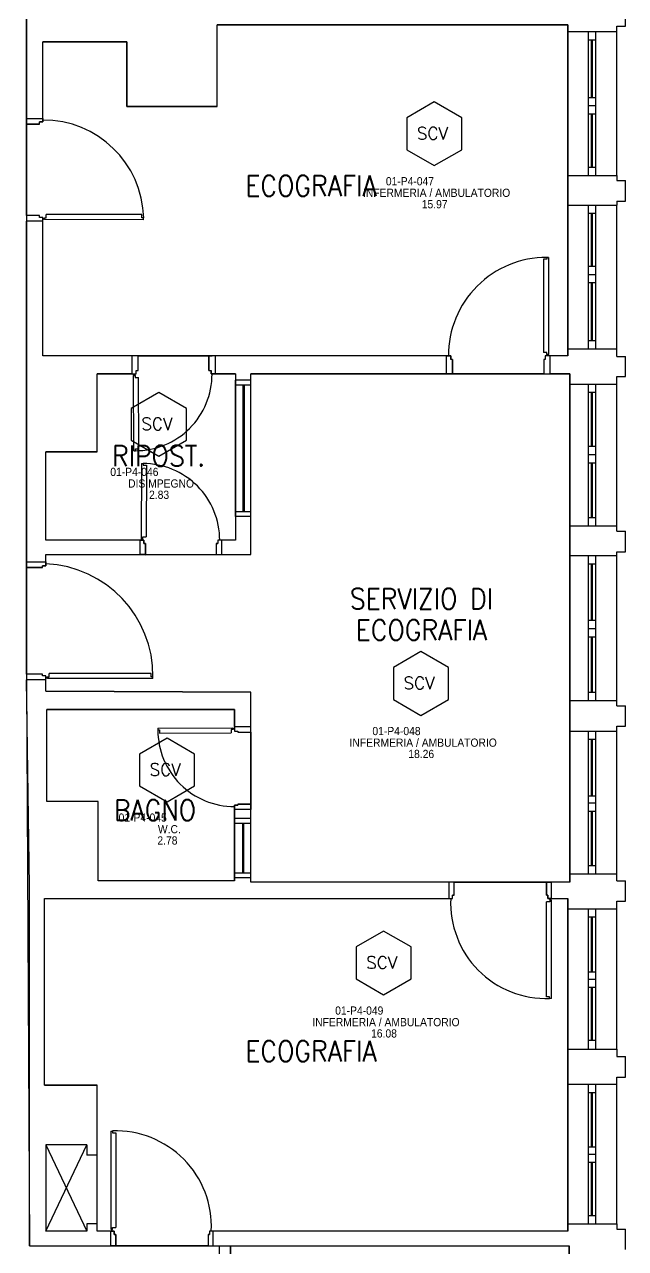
# Model space of a CAD drawing. Header units: inches. Extents: x 16420 to 16611, y 92341 to 92416.
# Drawn here: x 16565.45 to 16571.31, y 92376.21 to 92388.13 of the extents above; entities that cross this region are included whole.
import ezdxf
from ezdxf.enums import TextEntityAlignment as Align

# ---------------------------------------------------------------- set-up
doc = ezdxf.new("R2010")
doc.units = ezdxf.units.IN
doc.header["$LTSCALE"] = 50
doc.header["$MEASUREMENT"] = 0
doc.linetypes.add('NASCOSTA2', pattern=[0.1875, 0.125, -0.0625])
for name, color, linetype in [('A-LOCALI', 7, 'Continuous'), ('AA-CodiceVano', 7, 'Continuous'), ('GMM_DEST.USO', 50, 'Continuous'), ('PIANTA', 7, 'Continuous'), ('RM', 191, 'Continuous')]:
    doc.layers.add(name, color=color, linetype=linetype)
doc.styles.add('ARIAL', font='arial.ttf')
doc.styles.add('ARTECO', font='romans.shx', dxfattribs={"width": 0.9})
doc.styles.get("Standard").update_dxf_attribs({"font": 'txt.shx'})

# ---------------------------------------------------------------- blocks, each defined once
blk = doc.blocks.new('MFM_COD_VANO')
at = {"layer": 'A-LOCALI'}
for p, q in [((0, 0.621), (-0.269, 0.466)), ((0.269, 0.466), (0, 0.621)), ((-0.269, 0.466), (-0.269, 0.155)), ((0.269, 0.155), (0.269, 0.466)), ((-0.269, 0.155), (0, 0)), ((0, 0), (0.269, 0.155))]:
    blk.add_line(p, q, dxfattribs=at)
blk.add_text('SCV', height=0.12, dxfattribs=at).set_placement((-0.17, 0.255))
at = {"layer": 'A-LOCALI', "flags": 9}
for tag in ['MFM_NAME', 'MFM_COD_COMPLESSO', 'MFM_COD_EDIFICIO', 'MFM_COD_PIANO', 'MFM_COD_MACROAREA', 'MFM_ZONA', 'MFM_REPARTO']:
    blk.add_attdef(tag, (-0.084, 0.188), '', height=0.005, dxfattribs=at)
blk.add_attdef('MFM_ALTEZZA', text='', height=0.005, dxfattribs=at).set_placement((-0.057, 0.188), align=Align.CENTER)
at = {"layer": 'A-LOCALI', "style": 'ARIAL', "width": 0.9, "flags": 8}
for tag, p in [('MFM_COD_UT', (-0.026, -0.078)), ('MFM_DESTINAZIONE_USO', (0.023, -0.306)), ('MFM_SUPERFICIE', (0.004, -0.416))]:
    blk.add_attdef(tag, text='', height=0.08, dxfattribs=at).set_placement(p, align=Align.CENTER)
at = {"layer": 'A-LOCALI', "style": 'ARIAL', "width": 0.9}
for tag, p, height, flags in [('MFM_COD_LOCALE', (-0.472, -0.192), 0.08, 8), ('MFM_COD_SCHEDA', (-0.275, -0.483), 0.04, 9)]:
    blk.add_attdef(tag, p, '', height=height, dxfattribs=dict(at, flags=flags))

msp = doc.modelspace()

# ---------------------------------------------------------------- linework, layer by layer
at = {"layer": 'PIANTA', "color": 0}
for p, q in [((16565.469, 92387.218), (16565.47, 92390.153)), ((16571.31, 92388.116), (16571.31, 92388.316)), ((16570.748, 92388.128), (16567.328, 92388.128)), ((16567.328, 92387.333), (16567.328, 92388.128)), ((16570.748, 92388.063), (16570.748, 92388.128)), ((16570.748, 92388.063), (16571.224, 92388.063)), ((16570.748, 92386.663), (16570.748, 92388.063)), ((16570.949, 92386.663), (16570.949, 92388.063)), ((16571.019, 92386.663), (16571.019, 92388.063)), ((16571.224, 92388.063), (16571.224, 92388.116)), ((16571.224, 92388.116), (16571.31, 92388.116)), ((16571.224, 92386.663), (16571.224, 92388.063)), ((16566.448, 92387.963), (16565.628, 92387.963)), ((16565.628, 92387.218), (16565.628, 92387.963)), ((16566.448, 92387.333), (16566.448, 92387.963)), ((16570.949, 92387.983), (16571.019, 92387.983)), ((16570.979, 92387.423), (16570.979, 92387.983)), ((16570.989, 92387.423), (16570.989, 92387.983)), ((16567.328, 92387.333), (16566.448, 92387.333)), ((16570.949, 92387.423), (16571.019, 92387.423)), ((16570.949, 92387.343), (16571.019, 92387.343)), ((16565.469, 92387.218), (16565.628, 92387.218)), ((16565.469, 92387.163), (16565.469, 92387.218)), ((16565.628, 92387.218), (16565.628, 92387.183)), ((16570.949, 92387.263), (16571.019, 92387.263)), ((16570.979, 92386.743), (16570.979, 92387.263)), ((16570.989, 92386.743), (16570.989, 92387.263)), ((16565.596, 92387.163), (16565.469, 92387.163)), ((16565.628, 92387.183), (16565.596, 92387.183)), ((16565.596, 92387.163), (16565.596, 92387.183)), ((16570.949, 92386.743), (16571.019, 92386.743)), ((16570.748, 92386.663), (16571.224, 92386.663)), ((16570.748, 92386.373), (16570.748, 92386.663)), ((16571.224, 92386.663), (16571.224, 92386.612)), ((16571.224, 92386.612), (16571.224, 92386.612)), ((16571.224, 92386.612), (16571.31, 92386.612)), ((16571.31, 92386.412), (16571.31, 92386.612)), ((16570.748, 92386.373), (16571.224, 92386.373)), ((16570.748, 92384.973), (16570.748, 92386.373)), ((16570.949, 92384.973), (16570.949, 92386.373)), ((16571.019, 92384.973), (16571.019, 92386.373)), ((16571.224, 92386.412), (16571.31, 92386.412)), ((16571.224, 92386.412), (16571.224, 92386.373)), ((16571.224, 92386.373), (16571.224, 92386.373)), ((16571.224, 92384.973), (16571.224, 92386.373)), ((16565.596, 92386.273), (16565.469, 92386.273)), ((16565.469, 92386.273), (16565.469, 92386.218)), ((16565.596, 92386.253), (16565.596, 92386.273)), ((16565.628, 92386.253), (16565.596, 92386.253)), ((16565.628, 92386.218), (16565.628, 92386.253)), ((16566.595, 92386.28), (16565.661, 92386.281)), ((16565.661, 92386.248), (16565.661, 92386.281)), ((16566.595, 92386.248), (16566.595, 92386.28)), ((16570.949, 92386.293), (16571.019, 92386.293)), ((16570.979, 92385.778), (16570.979, 92386.293)), ((16570.989, 92385.778), (16570.989, 92386.293)), ((16565.469, 92382.898), (16565.469, 92386.218)), ((16565.628, 92386.218), (16565.469, 92386.218)), ((16565.628, 92384.903), (16565.628, 92386.218)), ((16565.645, 92386.248), (16565.661, 92386.248)), ((16565.645, 92386.232), (16565.645, 92386.248)), ((16566.611, 92386.231), (16565.645, 92386.232)), ((16566.611, 92386.248), (16566.595, 92386.248)), ((16566.611, 92386.231), (16566.611, 92386.248)), ((16570.511, 92385.848), (16570.51, 92384.936)), ((16570.543, 92385.848), (16570.511, 92385.848)), ((16570.56, 92385.864), (16570.543, 92385.864)), ((16570.543, 92385.864), (16570.543, 92385.848)), ((16570.56, 92385.864), (16570.559, 92384.919)), ((16570.949, 92385.778), (16571.019, 92385.778)), ((16570.949, 92385.698), (16571.019, 92385.698)), ((16570.949, 92385.618), (16571.019, 92385.618)), ((16570.979, 92385.053), (16570.979, 92385.618)), ((16570.989, 92385.053), (16570.989, 92385.618)), ((16570.748, 92384.973), (16571.224, 92384.973)), ((16570.748, 92384.903), (16570.748, 92384.973)), ((16570.949, 92385.053), (16571.019, 92385.053)), ((16571.224, 92384.897), (16571.224, 92384.973)), ((16566.498, 92384.903), (16565.628, 92384.903)), ((16566.558, 92384.903), (16566.498, 92384.903)), ((16566.498, 92384.728), (16566.498, 92384.903)), ((16566.558, 92384.761), (16566.558, 92384.903)), ((16567.248, 92384.903), (16567.278, 92384.903)), ((16567.248, 92384.761), (16567.248, 92384.903)), ((16569.563, 92384.903), (16567.278, 92384.903)), ((16567.308, 92384.903), (16567.308, 92384.728)), ((16569.563, 92384.728), (16569.563, 92384.903)), ((16569.563, 92384.903), (16569.608, 92384.903)), ((16569.608, 92384.903), (16569.608, 92384.87)), ((16569.623, 92384.87), (16569.608, 92384.87)), ((16569.623, 92384.87), (16569.623, 92384.728)), ((16570.543, 92384.936), (16570.51, 92384.936)), ((16570.513, 92384.87), (16570.513, 92384.728)), ((16570.528, 92384.87), (16570.513, 92384.87)), ((16570.528, 92384.903), (16570.528, 92384.87)), ((16570.573, 92384.903), (16570.528, 92384.903)), ((16570.543, 92384.919), (16570.543, 92384.936)), ((16570.559, 92384.919), (16570.543, 92384.919)), ((16570.748, 92384.903), (16570.573, 92384.903)), ((16570.573, 92384.903), (16570.573, 92384.728)), ((16571.224, 92384.897), (16571.31, 92384.897)), ((16571.31, 92384.702), (16571.31, 92384.897)), ((16566.158, 92383.968), (16566.158, 92384.728)), ((16566.498, 92384.728), (16566.158, 92384.728)), ((16566.498, 92384.728), (16566.538, 92384.728)), ((16566.514, 92383.98), (16566.512, 92384.712)), ((16566.512, 92384.712), (16566.528, 92384.712)), ((16566.528, 92384.712), (16566.528, 92384.695)), ((16566.538, 92384.728), (16566.538, 92384.761)), ((16566.538, 92384.761), (16566.558, 92384.761)), ((16567.248, 92384.761), (16567.268, 92384.761)), ((16567.268, 92384.728), (16567.268, 92384.761)), ((16567.308, 92384.728), (16567.268, 92384.728)), ((16567.508, 92384.728), (16567.308, 92384.728)), ((16567.508, 92384.728), (16567.508, 92384.668)), ((16567.658, 92384.668), (16567.658, 92384.728)), ((16569.563, 92384.728), (16567.658, 92384.728)), ((16569.623, 92384.728), (16569.563, 92384.728)), ((16570.513, 92384.728), (16570.573, 92384.728)), ((16570.768, 92384.728), (16570.573, 92384.728)), ((16570.768, 92384.628), (16570.768, 92384.728)), ((16571.224, 92384.702), (16571.31, 92384.702)), ((16571.224, 92384.628), (16571.224, 92384.702)), ((16566.528, 92384.695), (16566.561, 92384.695)), ((16566.563, 92383.997), (16566.561, 92384.695)), ((16567.658, 92384.668), (16567.508, 92384.668)), ((16567.508, 92383.338), (16567.508, 92384.668)), ((16567.658, 92384.618), (16567.508, 92384.618)), ((16567.583, 92383.388), (16567.583, 92384.618)), ((16567.593, 92383.388), (16567.593, 92384.618)), ((16567.658, 92383.338), (16567.658, 92384.668)), ((16570.768, 92384.628), (16571.224, 92384.628)), ((16570.768, 92383.248), (16570.768, 92384.628)), ((16570.949, 92383.248), (16570.949, 92384.629)), ((16571.019, 92383.248), (16571.019, 92384.629)), ((16571.224, 92384.628), (16571.224, 92384.628)), ((16571.224, 92383.248), (16571.224, 92384.628)), ((16570.949, 92384.549), (16571.019, 92384.549)), ((16570.979, 92384.023), (16570.979, 92384.549)), ((16570.989, 92384.023), (16570.989, 92384.549)), ((16566.531, 92383.997), (16566.563, 92383.997)), ((16566.531, 92383.98), (16566.531, 92383.997)), ((16570.949, 92384.023), (16571.019, 92384.023)), ((16565.658, 92383.108), (16565.658, 92383.968)), ((16566.158, 92383.968), (16565.658, 92383.968)), ((16566.514, 92383.98), (16566.531, 92383.98)), ((16570.949, 92383.943), (16571.019, 92383.943)), ((16566.589, 92383.856), (16566.587, 92383.124)), ((16566.589, 92383.856), (16566.606, 92383.856)), ((16566.606, 92383.856), (16566.606, 92383.839)), ((16566.606, 92383.839), (16566.638, 92383.839)), ((16566.638, 92383.839), (16566.636, 92383.141)), ((16570.949, 92383.863), (16571.019, 92383.863)), ((16570.979, 92383.328), (16570.979, 92383.863)), ((16570.989, 92383.328), (16570.989, 92383.863)), ((16567.508, 92383.388), (16567.658, 92383.388)), ((16567.658, 92383.338), (16567.508, 92383.338)), ((16567.508, 92383.338), (16567.508, 92383.108)), ((16567.658, 92382.968), (16567.658, 92383.338)), ((16570.949, 92383.328), (16571.019, 92383.328)), ((16570.768, 92383.248), (16571.224, 92383.248)), ((16570.768, 92382.958), (16570.768, 92383.248)), ((16571.224, 92383.195), (16571.224, 92383.248)), ((16571.224, 92383.195), (16571.31, 92383.195)), ((16571.224, 92383.195), (16571.224, 92383.195)), ((16571.31, 92382.995), (16571.31, 92383.195)), ((16566.573, 92383.108), (16565.658, 92383.108)), ((16566.573, 92383.108), (16566.613, 92383.108)), ((16566.573, 92383.108), (16566.573, 92382.968)), ((16566.587, 92383.124), (16566.603, 92383.124)), ((16566.603, 92383.141), (16566.636, 92383.141)), ((16566.603, 92383.124), (16566.603, 92383.141)), ((16566.613, 92383.108), (16566.613, 92383.075)), ((16566.613, 92383.075), (16566.628, 92383.075)), ((16566.628, 92383.075), (16566.628, 92382.968)), ((16567.318, 92383.075), (16567.333, 92383.075)), ((16567.318, 92383.075), (16567.318, 92382.968)), ((16567.333, 92383.108), (16567.333, 92383.075)), ((16567.373, 92383.108), (16567.333, 92383.108)), ((16567.508, 92383.108), (16567.373, 92383.108)), ((16567.373, 92382.968), (16567.373, 92383.108)), ((16565.658, 92382.968), (16566.573, 92382.968)), ((16565.658, 92382.898), (16565.658, 92382.968)), ((16566.628, 92382.968), (16566.573, 92382.968)), ((16567.318, 92382.968), (16567.373, 92382.968)), ((16567.373, 92382.968), (16567.658, 92382.968)), ((16570.768, 92382.958), (16571.224, 92382.958)), ((16570.768, 92381.548), (16570.768, 92382.958)), ((16570.949, 92381.548), (16570.949, 92382.959)), ((16571.019, 92381.548), (16571.019, 92382.959)), ((16571.224, 92382.995), (16571.31, 92382.995)), ((16571.224, 92382.959), (16571.224, 92382.995)), ((16571.224, 92381.495), (16571.224, 92382.959)), ((16571.224, 92382.958), (16571.224, 92382.958)), ((16565.469, 92382.898), (16565.658, 92382.898)), ((16565.469, 92382.843), (16565.469, 92382.898)), ((16565.625, 92382.843), (16565.469, 92382.843)), ((16565.658, 92382.858), (16565.625, 92382.858)), ((16565.625, 92382.843), (16565.625, 92382.858)), ((16565.658, 92382.898), (16565.658, 92382.858)), ((16565.658, 92382.898), (16565.658, 92382.898)), ((16570.949, 92382.879), (16571.019, 92382.879)), ((16570.979, 92382.328), (16570.979, 92382.879)), ((16570.989, 92382.328), (16570.989, 92382.879)), ((16570.949, 92382.328), (16571.019, 92382.328)), ((16570.949, 92382.248), (16571.019, 92382.248)), ((16570.949, 92382.168), (16571.019, 92382.168)), ((16570.979, 92381.628), (16570.979, 92382.168)), ((16570.989, 92381.628), (16570.989, 92382.168)), ((16565.625, 92381.803), (16565.469, 92381.803)), ((16565.469, 92381.803), (16565.469, 92381.748)), ((16565.658, 92381.748), (16565.469, 92381.748)), ((16565.499, 92379.738), (16565.469, 92381.748)), ((16565.625, 92381.788), (16565.625, 92381.803)), ((16565.658, 92381.788), (16565.625, 92381.788)), ((16565.658, 92381.748), (16565.658, 92381.788)), ((16565.658, 92381.638), (16565.658, 92381.748)), ((16565.674, 92381.778), (16565.691, 92381.778)), ((16565.674, 92381.762), (16565.674, 92381.778)), ((16566.702, 92381.76), (16565.674, 92381.762)), ((16566.686, 92381.809), (16565.691, 92381.811)), ((16565.691, 92381.778), (16565.691, 92381.811)), ((16566.686, 92381.777), (16566.686, 92381.809)), ((16566.702, 92381.777), (16566.686, 92381.777)), ((16566.702, 92381.76), (16566.702, 92381.777)), ((16565.658, 92381.638), (16567.658, 92381.628)), ((16567.658, 92381.293), (16567.658, 92381.628)), ((16570.949, 92381.628), (16571.019, 92381.628)), ((16570.768, 92381.548), (16571.224, 92381.548)), ((16570.768, 92381.248), (16570.768, 92381.548)), ((16571.224, 92381.495), (16571.224, 92381.495)), ((16571.224, 92381.495), (16571.31, 92381.495)), ((16571.31, 92381.295), (16571.31, 92381.495)), ((16565.668, 92380.563), (16565.668, 92381.458)), ((16567.498, 92381.458), (16565.668, 92381.458)), ((16567.498, 92381.293), (16567.498, 92381.458)), ((16566.75, 92381.278), (16567.482, 92381.279)), ((16566.75, 92381.278), (16566.75, 92381.261)), ((16566.75, 92381.261), (16566.767, 92381.261)), ((16566.767, 92381.261), (16566.767, 92381.228)), ((16567.465, 92381.263), (16567.465, 92381.23)), ((16567.482, 92381.263), (16567.465, 92381.263)), ((16567.482, 92381.279), (16567.482, 92381.263)), ((16567.498, 92381.293), (16567.498, 92381.248)), ((16567.498, 92381.293), (16567.658, 92381.293)), ((16567.498, 92381.248), (16567.531, 92381.248)), ((16567.531, 92381.248), (16567.531, 92381.238)), ((16567.658, 92381.238), (16567.658, 92381.293)), ((16570.768, 92379.858), (16570.768, 92381.249)), ((16570.768, 92381.248), (16571.224, 92381.248)), ((16570.949, 92379.858), (16570.949, 92381.249)), ((16571.019, 92379.858), (16571.019, 92381.249)), ((16571.224, 92381.295), (16571.31, 92381.295)), ((16571.224, 92379.858), (16571.224, 92381.295)), ((16571.224, 92381.248), (16571.224, 92381.248)), ((16566.767, 92381.228), (16567.465, 92381.23)), ((16567.531, 92381.238), (16567.658, 92381.238)), ((16570.949, 92381.169), (16571.019, 92381.169)), ((16570.979, 92380.618), (16570.979, 92381.169)), ((16570.989, 92380.618), (16570.989, 92381.169)), ((16566.168, 92380.563), (16565.668, 92380.563)), ((16566.168, 92379.788), (16566.168, 92380.563)), ((16567.498, 92380.528), (16567.531, 92380.528)), ((16567.498, 92380.483), (16567.498, 92380.528)), ((16567.531, 92380.538), (16567.531, 92380.528)), ((16567.531, 92380.538), (16567.658, 92380.538)), ((16567.658, 92380.538), (16567.658, 92380.483)), ((16570.949, 92380.618), (16571.019, 92380.618)), ((16570.949, 92380.548), (16571.019, 92380.548)), ((16567.498, 92380.398), (16567.498, 92380.483)), ((16567.658, 92380.483), (16567.498, 92380.483)), ((16567.658, 92380.398), (16567.658, 92380.483)), ((16570.949, 92380.468), (16571.019, 92380.468)), ((16570.979, 92379.938), (16570.979, 92380.468)), ((16570.989, 92379.938), (16570.989, 92380.468)), ((16567.658, 92380.398), (16567.498, 92380.398)), ((16567.498, 92379.818), (16567.498, 92380.398)), ((16567.658, 92380.348), (16567.498, 92380.348)), ((16567.578, 92379.868), (16567.578, 92380.348)), ((16567.588, 92379.868), (16567.588, 92380.348)), ((16567.658, 92379.818), (16567.658, 92380.398)), ((16570.949, 92379.938), (16571.019, 92379.938)), ((16567.498, 92379.868), (16567.658, 92379.868)), ((16567.498, 92379.788), (16567.498, 92379.818)), ((16567.658, 92379.818), (16567.498, 92379.818)), ((16567.658, 92379.778), (16567.658, 92379.818)), ((16570.768, 92379.858), (16571.224, 92379.858)), ((16570.768, 92379.778), (16570.768, 92379.858)), ((16571.224, 92379.79), (16571.224, 92379.858)), ((16565.499, 92376.233), (16565.499, 92379.738)), ((16567.498, 92379.788), (16566.168, 92379.788)), ((16569.588, 92379.778), (16567.658, 92379.778)), ((16569.588, 92379.778), (16569.588, 92379.618)), ((16569.638, 92379.778), (16569.588, 92379.778)), ((16569.638, 92379.651), (16569.638, 92379.778)), ((16570.538, 92379.651), (16570.538, 92379.778)), ((16570.538, 92379.778), (16570.588, 92379.778)), ((16570.768, 92379.778), (16570.588, 92379.778)), ((16570.588, 92379.618), (16570.588, 92379.778)), ((16571.224, 92379.79), (16571.31, 92379.79)), ((16571.31, 92379.59), (16571.31, 92379.79)), ((16565.643, 92377.798), (16565.643, 92379.618)), ((16565.643, 92379.618), (16569.588, 92379.618)), ((16569.588, 92379.618), (16569.623, 92379.618)), ((16569.623, 92379.618), (16569.623, 92379.651)), ((16569.638, 92379.651), (16569.623, 92379.651)), ((16570.553, 92379.651), (16570.538, 92379.651)), ((16570.538, 92378.66), (16570.538, 92379.585)), ((16570.571, 92379.585), (16570.538, 92379.585)), ((16570.553, 92379.618), (16570.553, 92379.651)), ((16570.588, 92379.618), (16570.553, 92379.618)), ((16570.571, 92379.601), (16570.571, 92379.585)), ((16570.587, 92379.601), (16570.571, 92379.601)), ((16570.587, 92378.644), (16570.587, 92379.601)), ((16570.588, 92379.618), (16570.748, 92379.618)), ((16570.748, 92379.518), (16570.748, 92379.618)), ((16571.224, 92379.518), (16571.224, 92379.59)), ((16571.224, 92379.59), (16571.31, 92379.59)), ((16570.748, 92379.518), (16571.224, 92379.518)), ((16570.748, 92378.148), (16570.748, 92379.518)), ((16570.949, 92378.148), (16570.949, 92379.519)), ((16571.019, 92378.148), (16571.019, 92379.519)), ((16571.224, 92378.148), (16571.224, 92379.519)), ((16570.949, 92379.439), (16571.019, 92379.439)), ((16570.979, 92378.903), (16570.979, 92379.439)), ((16570.989, 92378.903), (16570.989, 92379.439)), ((16570.949, 92378.903), (16571.019, 92378.903)), ((16570.949, 92378.833), (16571.019, 92378.833)), ((16570.949, 92378.753), (16571.019, 92378.753)), ((16570.979, 92378.238), (16570.979, 92378.753)), ((16570.989, 92378.238), (16570.989, 92378.753)), ((16570.57, 92378.66), (16570.538, 92378.66)), ((16570.57, 92378.644), (16570.57, 92378.66)), ((16570.587, 92378.644), (16570.57, 92378.644)), ((16570.748, 92377.808), (16570.748, 92378.148)), ((16570.748, 92378.148), (16571.224, 92378.148)), ((16570.949, 92378.238), (16571.019, 92378.238)), ((16571.224, 92378.148), (16571.224, 92378.148)), ((16571.224, 92378.148), (16571.224, 92378.077)), ((16571.224, 92378.077), (16571.31, 92378.077)), ((16571.31, 92377.877), (16571.31, 92378.077)), ((16565.643, 92377.798), (16566.158, 92377.798)), ((16566.158, 92377.118), (16566.158, 92377.798)), ((16570.748, 92376.448), (16570.748, 92377.808)), ((16570.748, 92377.808), (16571.224, 92377.808)), ((16570.949, 92376.448), (16570.949, 92377.808)), ((16571.019, 92376.448), (16571.019, 92377.808)), ((16571.224, 92377.808), (16571.224, 92377.877)), ((16571.224, 92377.877), (16571.31, 92377.877)), ((16571.224, 92376.448), (16571.224, 92377.808)), ((16570.949, 92377.728), (16571.019, 92377.728)), ((16570.979, 92377.198), (16570.979, 92377.728)), ((16570.989, 92377.198), (16570.989, 92377.728)), ((16566.29, 92377.352), (16566.29, 92376.395)), ((16566.29, 92377.352), (16566.307, 92377.352)), ((16566.307, 92377.352), (16566.307, 92377.336)), ((16566.307, 92377.336), (16566.339, 92377.336)), ((16566.339, 92377.336), (16566.339, 92376.412)), ((16565.658, 92377.218), (16565.658, 92376.378)), ((16566.058, 92377.218), (16565.658, 92377.218)), ((16565.658, 92377.218), (16566.058, 92376.378)), ((16565.658, 92376.378), (16566.058, 92377.218)), ((16566.058, 92377.218), (16566.058, 92377.118)), ((16570.949, 92377.198), (16571.019, 92377.198)), ((16566.158, 92377.118), (16566.058, 92377.118)), ((16566.158, 92376.448), (16566.158, 92377.118)), ((16570.949, 92377.128), (16571.019, 92377.128)), ((16570.949, 92377.048), (16571.019, 92377.048)), ((16570.979, 92376.528), (16570.979, 92377.048)), ((16570.989, 92376.528), (16570.989, 92377.048)), ((16570.949, 92376.528), (16571.019, 92376.528)), ((16566.058, 92376.378), (16565.658, 92376.378)), ((16566.058, 92376.448), (16566.058, 92376.378)), ((16566.158, 92376.448), (16566.058, 92376.448)), ((16566.158, 92376.378), (16566.158, 92376.448)), ((16566.289, 92376.378), (16566.158, 92376.378)), ((16566.289, 92376.378), (16566.324, 92376.378)), ((16566.289, 92376.378), (16566.289, 92376.233)), ((16566.29, 92376.395), (16566.306, 92376.395)), ((16566.306, 92376.412), (16566.339, 92376.412)), ((16566.306, 92376.395), (16566.306, 92376.412)), ((16566.324, 92376.378), (16566.324, 92376.345)), ((16567.254, 92376.378), (16567.254, 92376.345)), ((16567.289, 92376.378), (16567.254, 92376.378)), ((16570.748, 92376.378), (16567.289, 92376.378)), ((16567.289, 92376.233), (16567.289, 92376.378)), ((16570.748, 92376.448), (16571.224, 92376.448)), ((16570.748, 92376.378), (16570.748, 92376.448)), ((16571.224, 92376.448), (16571.224, 92376.448)), ((16571.224, 92376.448), (16571.224, 92376.397)), ((16571.224, 92376.397), (16571.31, 92376.397)), ((16571.31, 92376.197), (16571.31, 92376.397)), ((16565.499, 92376.233), (16566.289, 92376.233)), ((16566.339, 92376.233), (16566.289, 92376.233)), ((16566.324, 92376.345), (16566.339, 92376.345)), ((16566.339, 92376.345), (16566.339, 92376.233)), ((16567.239, 92376.345), (16567.254, 92376.345)), ((16567.239, 92376.345), (16567.239, 92376.233)), ((16567.239, 92376.233), (16567.289, 92376.233)), ((16567.289, 92376.233), (16570.759, 92376.233)), ((16567.349, 92376.233), (16567.349, 92375.013)), ((16567.459, 92376.233), (16567.459, 92375.013)), ((16570.759, 92376.153), (16570.759, 92376.233))]:
    msp.add_line(p, q, dxfattribs=at)
for centre in [(16565.636, 92386.24), (16570.551, 92384.911), (16566.52, 92384.72), (16566.595, 92383.116), (16565.666, 92381.77), (16567.49, 92381.271), (16570.576, 92379.61), (16566.301, 92376.386)]:
    msp.add_circle(centre, 0.00633, dxfattribs=at)
at = {"layer": 'PIANTA', "color": 0, "linetype": 'NASCOSTA2'}
for centre, radius, start, end in [((16565.636, 92386.225), 0.976, 1.3324, 90.4482), ((16570.541, 92384.906), 0.958, 89.8694, 180.1967), ((16566.533, 92384.725), 0.745, 269.8082, 0.1967), ((16566.608, 92383.11), 0.745, 359.8033, 90.1918), ((16565.612, 92381.789), 1.09, 359.3547, 87.5812), ((16567.495, 92381.258), 0.745, 179.8082, 270.1967), ((16570.536, 92379.574), 0.931, 177.3127, 272.1165), ((16566.341, 92376.422), 0.931, 357.3127, 92.1165)]:
    msp.add_arc(centre, radius, start, end, dxfattribs=at)
at = {"layer": 'RM'}
msp.add_lwpolyline([(16564.859, 92399.913), (16565.469, 92399.913), (16565.469, 92397.763), (16565.469, 92397.173), (16565.469, 92393.233), (16565.469, 92392.113), (16565.469, 92391.093), (16565.469, 92390.203), (16565.469, 92390.153), (16565.47, 92390.153), (16565.469, 92387.163), (16565.469, 92386.273), (16565.469, 92382.843), (16565.469, 92382.843), (16565.469, 92381.748), (16565.499, 92376.233), (16566.339, 92376.233), (16567.239, 92376.233), (16567.349, 92376.233), (16567.349, 92372.973)], dxfattribs=at)
for points in [[(16567.328, 92388.128), (16570.748, 92388.128), (16570.748, 92384.903), (16570.528, 92384.903), (16570.528, 92384.87), (16570.513, 92384.87), (16570.513, 92384.728), (16569.623, 92384.728), (16569.623, 92384.87), (16569.608, 92384.87), (16569.608, 92384.903), (16567.248, 92384.903), (16566.558, 92384.903), (16565.628, 92384.903), (16565.628, 92386.253), (16565.596, 92386.253), (16565.596, 92386.273), (16565.469, 92386.273), (16565.469, 92387.163), (16565.596, 92387.163), (16565.596, 92387.183), (16565.628, 92387.183), (16565.628, 92387.963), (16566.448, 92387.963), (16566.448, 92387.333), (16567.328, 92387.333)], [(16565.658, 92383.968), (16566.158, 92383.968), (16566.158, 92384.728), (16566.538, 92384.728), (16566.538, 92384.761), (16566.558, 92384.761), (16566.558, 92384.903), (16567.248, 92384.903), (16567.248, 92384.761), (16567.268, 92384.761), (16567.268, 92384.728), (16567.508, 92384.728), (16567.508, 92383.108), (16567.333, 92383.108), (16567.333, 92383.075), (16567.318, 92383.075), (16567.318, 92382.968), (16566.628, 92382.967), (16566.628, 92383.075), (16566.613, 92383.075), (16566.613, 92383.108), (16565.658, 92383.108)], [(16570.768, 92384.728), (16570.768, 92379.778), (16570.538, 92379.778), (16569.638, 92379.778), (16567.658, 92379.778), (16567.658, 92380.538), (16567.658, 92381.238), (16567.658, 92381.628), (16565.658, 92381.638), (16565.658, 92381.788), (16565.625, 92381.788), (16565.625, 92381.803), (16565.469, 92381.803), (16565.469, 92382.843), (16565.625, 92382.843), (16565.625, 92382.858), (16565.658, 92382.858), (16565.658, 92382.968), (16566.628, 92382.967), (16567.318, 92382.968), (16567.658, 92382.968), (16567.658, 92384.728)], [(16565.668, 92381.458), (16567.498, 92381.458), (16567.498, 92381.248), (16567.531, 92381.248), (16567.531, 92381.238), (16567.658, 92381.238), (16567.658, 92380.538), (16567.531, 92380.538), (16567.531, 92380.528), (16567.498, 92380.528), (16567.498, 92379.788), (16566.168, 92379.788), (16566.168, 92380.563), (16565.668, 92380.563)], [(16565.643, 92379.618), (16569.623, 92379.618), (16569.623, 92379.651), (16569.638, 92379.651), (16569.638, 92379.778), (16570.538, 92379.778), (16570.538, 92379.651), (16570.553, 92379.651), (16570.553, 92379.618), (16570.748, 92379.618), (16570.748, 92376.378), (16567.254, 92376.378), (16567.254, 92376.345), (16567.239, 92376.345), (16567.239, 92376.233), (16566.339, 92376.233), (16566.339, 92376.345), (16566.324, 92376.345), (16566.324, 92376.378), (16566.158, 92376.378), (16566.158, 92377.798), (16565.643, 92377.798)], [(16570.759, 92376.233), (16570.759, 92372.973), (16567.459, 92372.973), (16567.459, 92374.133), (16567.349, 92374.133), (16567.349, 92375.013), (16567.459, 92375.013), (16567.459, 92376.233)]]:
    msp.add_lwpolyline(points, close=True, dxfattribs=at)

# ---------------------------------------------------------------- block references
at = {"layer": 'AA-CodiceVano'}
ref = msp.add_blockref('MFM_COD_VANO', (16569.445, 92386.758), dxfattribs=at)
ref.add_attrib('MFM_COD_LOCALE', '01-P4-047', (16568.973, 92386.566), dxfattribs={"layer": 'A-LOCALI', "height": 0.08, "style": 'ARIAL', "width": 0.9})
ref.add_attrib('MFM_SUPERFICIE', '15.97', dxfattribs={"layer": 'A-LOCALI', "height": 0.08, "style": 'ARIAL', "width": 0.9}).set_placement((16569.449, 92386.342), align=Align.CENTER)
ref.add_attrib('MFM_DESTINAZIONE_USO', 'INFERMERIA / AMBULATORIO', dxfattribs={"layer": 'A-LOCALI', "height": 0.08, "style": 'ARIAL', "width": 0.9}).set_placement((16569.468, 92386.453), align=Align.CENTER)
ref = msp.add_blockref('MFM_COD_VANO', (16566.759, 92383.927), dxfattribs=at)
ref.add_attrib('MFM_COD_LOCALE', '01-P4-046', (16566.286, 92383.734), dxfattribs={"layer": 'A-LOCALI', "height": 0.08, "style": 'ARIAL', "width": 0.9})
ref.add_attrib('MFM_SUPERFICIE', '2.83', dxfattribs={"layer": 'A-LOCALI', "height": 0.08, "style": 'ARIAL', "width": 0.9}).set_placement((16566.762, 92383.511), align=Align.CENTER)
ref.add_attrib('MFM_DESTINAZIONE_USO', 'DISIMPEGNO', dxfattribs={"layer": 'A-LOCALI', "height": 0.08, "style": 'ARIAL', "width": 0.9}).set_placement((16566.781, 92383.621), align=Align.CENTER)
ref = msp.add_blockref('MFM_COD_VANO', (16569.315, 92381.402), dxfattribs=at)
ref.add_attrib('MFM_COD_LOCALE', '01-P4-048', (16568.842, 92381.209), dxfattribs={"layer": 'A-LOCALI', "height": 0.08, "style": 'ARIAL', "width": 0.9})
ref.add_attrib('MFM_SUPERFICIE', '18.26', dxfattribs={"layer": 'A-LOCALI', "height": 0.08, "style": 'ARIAL', "width": 0.9}).set_placement((16569.318, 92380.986), align=Align.CENTER)
ref.add_attrib('MFM_DESTINAZIONE_USO', 'INFERMERIA / AMBULATORIO', dxfattribs={"layer": 'A-LOCALI', "height": 0.08, "style": 'ARIAL', "width": 0.9}).set_placement((16569.337, 92381.096), align=Align.CENTER)
ref = msp.add_blockref('MFM_COD_VANO', (16566.839, 92380.559), dxfattribs=at)
ref.add_attrib('MFM_COD_LOCALE', '01-P4-045', (16566.367, 92380.366), dxfattribs={"layer": 'A-LOCALI', "height": 0.08, "style": 'ARIAL', "width": 0.9})
ref.add_attrib('MFM_SUPERFICIE', '2.78', dxfattribs={"layer": 'A-LOCALI', "height": 0.08, "style": 'ARIAL', "width": 0.9}).set_placement((16566.843, 92380.143), align=Align.CENTER)
ref.add_attrib('MFM_DESTINAZIONE_USO', 'W.C.', dxfattribs={"layer": 'A-LOCALI', "height": 0.08, "style": 'ARIAL', "width": 0.9}).set_placement((16566.862, 92380.253), align=Align.CENTER)
ref = msp.add_blockref('MFM_COD_VANO', (16568.951, 92378.679), dxfattribs=at)
ref.add_attrib('MFM_COD_LOCALE', '01-P4-049', (16568.479, 92378.486), dxfattribs={"layer": 'A-LOCALI', "height": 0.08, "style": 'ARIAL', "width": 0.9})
ref.add_attrib('MFM_SUPERFICIE', '16.08', dxfattribs={"layer": 'A-LOCALI', "height": 0.08, "style": 'ARIAL', "width": 0.9}).set_placement((16568.955, 92378.263), align=Align.CENTER)
ref.add_attrib('MFM_DESTINAZIONE_USO', 'INFERMERIA / AMBULATORIO', dxfattribs={"layer": 'A-LOCALI', "height": 0.08, "style": 'ARIAL', "width": 0.9}).set_placement((16568.974, 92378.373), align=Align.CENTER)

# ---------------------------------------------------------------- texts
at = {"layer": 'GMM_DEST.USO', "color": 0, "style": 'ARTECO', "width": 0.9}
for s, p in [('ECOGRAFIA ', (16568.305, 92386.461)), ('RIPOST.', (16566.757, 92383.83)), ('SERVIZIO DI', (16569.32, 92382.437)), ('ECOGRAFIA', (16569.32, 92382.133)), ('BAGNO', (16566.722, 92380.378)), ('ECOGRAFIA ', (16568.305, 92378.031))]:
    msp.add_text(s, height=0.2, dxfattribs=at).set_placement(p, align=Align.CENTER)

doc.saveas('drawing.dxf')
